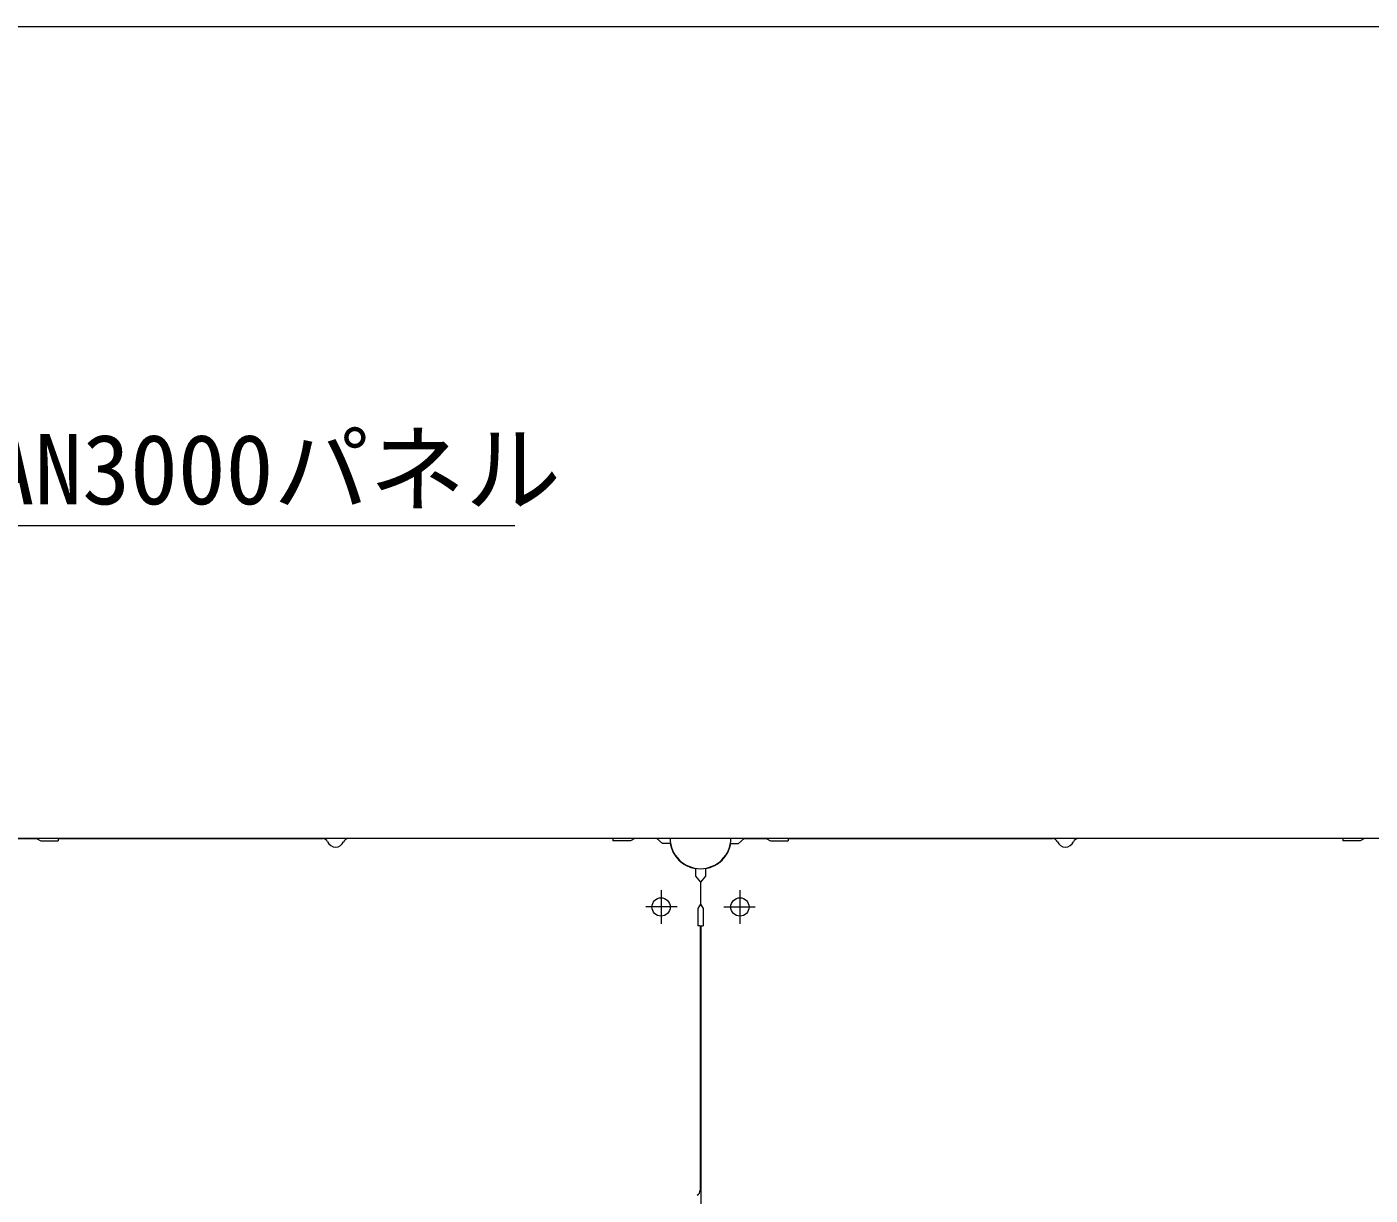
# Model space of a CAD drawing. Units: millimetres, scale not verified. Extents: x -600 to 600, y -416 to 415.
# Drawn here: x -397.1 to -259.1, y 295.4 to 415.5 of the extents above; entities that cross this region are included whole.
import ezdxf
from ezdxf.enums import TextEntityAlignment as Align

# ---------------------------------------------------------------- set-up
doc = ezdxf.new("R2010")
doc.units = ezdxf.units.MM
doc.header["$LTSCALE"] = 5
for name, color, linetype, lineweight in [('0-0_zumenwaku', 6, 'Continuous', 9), ('0-8_center', 5, 'Continuous', 9), ('0-A_0', 3, 'Continuous', 9), ('1-5_6文字', 2, 'Continuous', 9)]:
    doc.layers.add(name, color=color, linetype=linetype, lineweight=lineweight)
doc.styles.add('ＭＳ ゴシック', font='')
doc.styles.get('ＭＳ ゴシック').set_extended_font_data('MS Gothic')

# ---------------------------------------------------------------- blocks, each defined once
blk = doc.blocks.new('MLeader30')
at = {"layer": '1-5_6文字', "color": 1}
blk.add_line((-401.231, 364.248), (-346.986, 364.248), dxfattribs=at)
at = {"layer": '1-5_6文字'}
blk.add_line((-430.363, 317.665), (-428.816, 320.235), dxfattribs=at)
at = {"layer": '1-5_6文字', "color": 1}
blk.add_lwpolyline([(-428.816, 320.235), (-402.311, 364.248), (-401.231, 364.248)], dxfattribs=at)
at = {"layer": '1-5_6文字'}
blk.add_lwpolyline([(-428.387, 319.977), (-430.363, 317.665), (-429.244, 320.493)], dxfattribs=at)
at = {"layer": '1-5_6文字', "style": 'ＭＳ ゴシック'}
blk.add_text('AN3000パネル', height=7.221, dxfattribs=at).set_placement((-401.246, 364.239), align=Align.BOTTOM_LEFT)

msp = doc.modelspace()

# ---------------------------------------------------------------- linework, layer by layer
at = {"layer": '0-0_zumenwaku'}
msp.add_lwpolyline([(-599.965, -415.517), (600.035, -415.517), (600.035, 415.483), (-599.965, 415.483)], close=True, dxfattribs=at)
at = {"layer": '0-8_center'}
for p, q in [((-331.94, 326.75), (-331.94, 323.283)), ((-323.84, 326.75), (-323.84, 323.283)), ((-330.301, 325.026), (-333.509, 325.026)), ((-325.478, 325.026), (-322.271, 325.026))]:
    msp.add_line(p, q, dxfattribs=at)
at = {"layer": '0-A_0'}
for p, q in [((-102.89, 332.076), (-522.89, 332.076)), ((-396.14, 332.061), (-395.69, 331.806)), ((-395.69, 331.806), (-393.89, 331.806)), ((-393.89, 332.046), (-366.712, 332.046)), ((-393.89, 332.046), (-393.89, 331.806)), ((-336.89, 332.046), (-364.067, 332.046)), ((-336.89, 332.046), (-336.89, 331.806)), ((-324.814, 331.551), (-323.99, 331.551)), ((-323.99, 331.551), (-323.39, 332.061)), ((-323.39, 332.061), (-321.14, 332.061)), ((-321.14, 332.061), (-320.69, 331.806)), ((-320.69, 331.806), (-318.89, 331.806)), ((-318.89, 332.046), (-291.712, 332.046)), ((-318.89, 332.046), (-318.89, 331.806)), ((-261.89, 332.046), (-289.067, 332.046)), ((-261.89, 332.046), (-261.89, 331.806)), ((-260.09, 331.806), (-261.89, 331.806)), ((-259.64, 332.061), (-260.09, 331.806)), ((-257.39, 332.061), (-259.64, 332.061)), ((-327.365, 329.001), (-327.365, 328.176)), ((-327.905, 327.576), (-327.905, 325.326)), ((-327.365, 328.176), (-327.875, 327.576)), ((-327.905, 325.326), (-328.16, 324.876)), ((-328.16, 324.876), (-328.16, 323.076)), ((-327.62, 324.876), (-327.62, 323.076)), ((-327.92, 323.076), (-328.16, 323.076)), ((-327.92, 323.076), (-327.92, 295.899)), ((-327.86, 323.076), (-327.86, 266.076)), ((-327.86, 323.076), (-327.62, 323.076))]:
    msp.add_line(p, q, dxfattribs=at)
for points in [[(-399.814, 331.551), (-398.99, 331.551), (-398.39, 332.061), (-396.14, 332.061)], [(-332.39, 332.061), (-334.64, 332.061), (-335.09, 331.806), (-336.89, 331.806)], [(-330.965, 331.551), (-331.79, 331.551), (-332.39, 332.061)], [(-328.415, 329.001), (-328.415, 328.176), (-327.905, 327.576)], [(-327.875, 327.576), (-327.875, 325.326), (-327.62, 324.876)]]:
    msp.add_lwpolyline(points, dxfattribs=at)
for centre in [(-331.94, 325.026), (-323.84, 325.026)]:
    msp.add_circle(centre, 0.938, dxfattribs=at)
for centre, radius, start, end in [((-366.712, 331.506), 0.54, 23.31796, 90), ((-365.39, 332.076), 0.9, 203.31796, 336.68204), ((-364.067, 331.506), 0.54, 90, 156.68204), ((-327.89, 332.076), 3.12, 180, 0), ((-291.712, 331.506), 0.54, 23.31796, 90), ((-290.39, 332.076), 0.9, 203.31796, 336.68204), ((-289.067, 331.506), 0.54, 90, 156.68204), ((-328.46, 295.899), 0.54, 293.31796, 0)]:
    msp.add_arc(centre, radius, start, end, dxfattribs=at)
at = {"layer": '0-A_0', "color": 2}
for start, end in [(189.59407, 260.40593), (279.59407, 350.40593)]:
    msp.add_arc((-327.89, 332.076), 3.15, start, end, dxfattribs=at)

# ---------------------------------------------------------------- block references
at = {"layer": '1-5_6文字'}
msp.add_blockref('MLeader30', (0, 0), dxfattribs=at)

doc.saveas('drawing.dxf')
